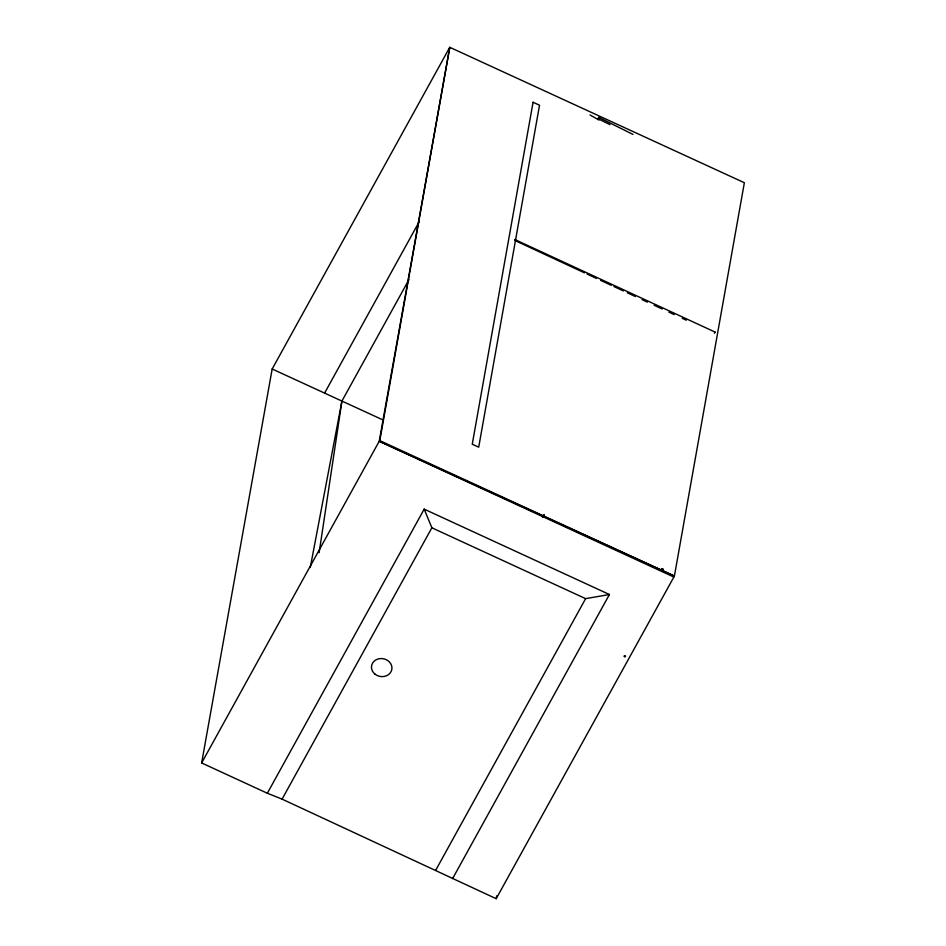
<?xml version="1.0" encoding="UTF-8"?>
<svg xmlns="http://www.w3.org/2000/svg" width="946" height="946" viewBox="0 0 946 946"><rect width="100%" height="100%" fill="white"/><g stroke="black" fill="none" stroke-linecap="round" stroke-linejoin="round"><path stroke-width="1.42" d="M319.133 552.712L341.92 401.069L408.968 279.614M201.64 762.961L272.176 368.999L449.764 47.3L744.36 182.732L674.403 576.055L496.189 898.7L282.085 799.134L267.34 793.245L201.64 762.961L379.228 441.262L449.764 47.3L379.807 440.623L674.403 576.055L379.228 441.262L673.777 577.001M496.189 898.7L496.709 895.791M310.276 567.494L341.92 401.069M663.359 569.173L663.17 569.965M542.945 516.457L542.708 516.989A4.115 3.95 24.1 0 1 544.187 515.558M324.596 393.098L419.409 221.352M267.34 793.245L424.175 509.137L609.425 594.514L452.59 878.609M282.085 799.134L431.873 527.797L424.175 509.137M435.846 869.989L585.621 598.652L609.425 594.514M714.656 332.353C714.869 331.396 715.566 332.081 714.396 333.252M542.519 517.06L543.844 514.79M714.916 331.999L515.097 239.657L514.861 240.461L584.486 272.85M514.896 240.438L515.44 239.208M609.969 124.647L598.12 118.747L598.794 117.387L633.016 134.427M598.759 117.375L598.215 118.723M661.81 568.546L662.839 569.232L661.715 569.078M272.176 368.999L383.378 420.13M431.873 527.797L585.621 598.652M587.159 274.104L596.536 278.467M600.556 280.335L611.258 285.314M613.942 286.555L623.319 290.919M627.328 292.787L635.369 296.524M642.062 299.646L647.419 302.129M654.112 305.251L662.141 308.987M668.834 312.097L674.191 314.592M682.232 318.329L686.24 320.197M590.02 114.963L598.948 120.071M542.555 517.403A4.115 3.95 24.1 0 1 544.423 515.026M624.206 656.122C625.401 658.771 626.37 654.159 624.206 656.122M533.071 102.251L472.255 444.218L478.711 447.174L539.527 105.219L533.071 102.251M375.054 674.191A10.3 9.011 10.3 0 0 391.786 669.65A10.3 9.011 10.3 0 0 378.27 658.924A10.3 9.011 10.3 0 0 375.054 674.191"/></g></svg>
